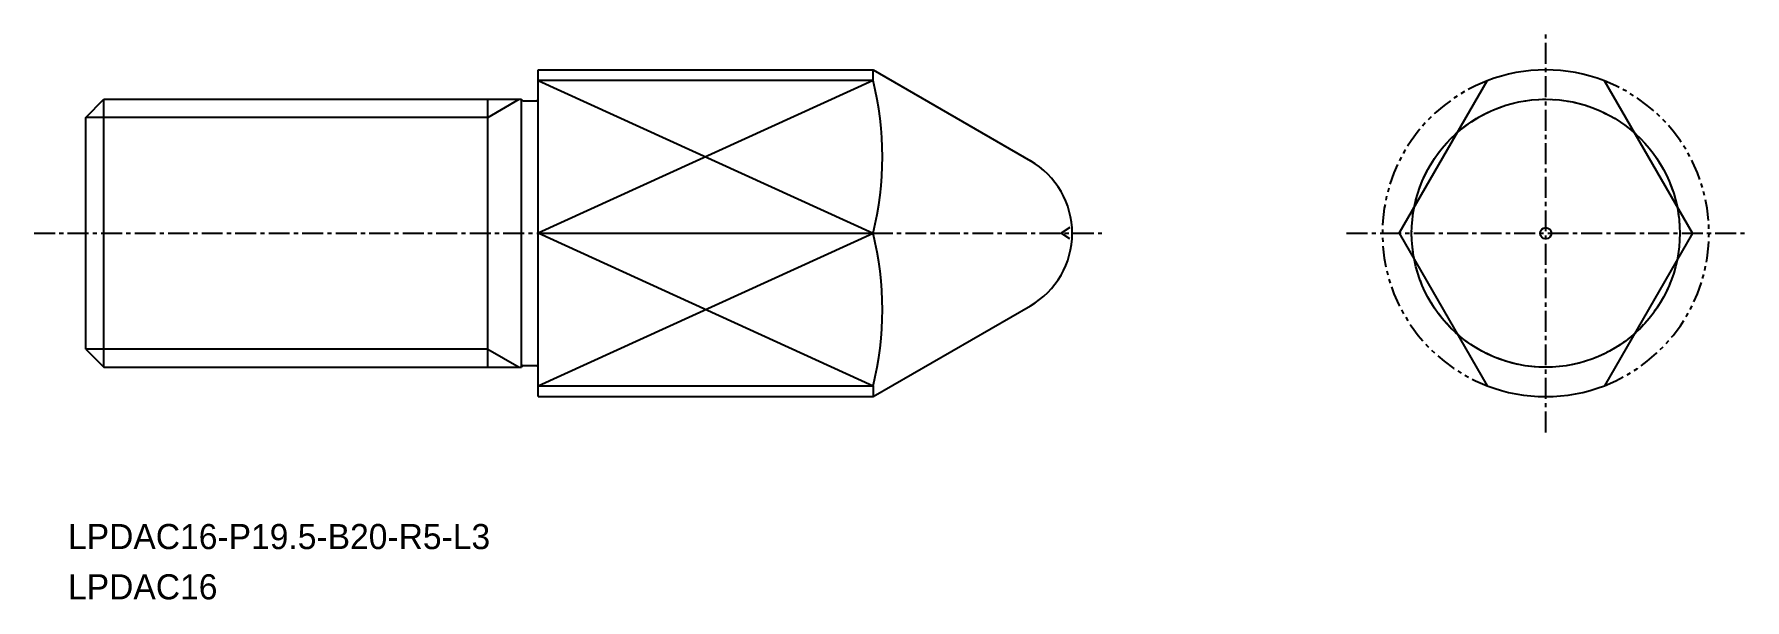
# Model space of a CAD drawing. Extents: x -1761 to -1659, y -806 to -772.
import ezdxf

# ---------------------------------------------------------------- set-up
doc = ezdxf.new("R2010")
doc.units = 0
for name, pattern in [('CENTER', [2, 1.25, -0.25, 0.25, -0.25]), ('DASHED', [0.75, 0.5, -0.25]), ('PHANTOM', [2.5, 1.25, -0.25, 0.25, -0.25, 0.25, -0.25])]:
    doc.linetypes.add(name, pattern=pattern)
doc.layers.get('0').update_dxf_attribs({"linetype": 'CONTINUOUS'})
doc.layers.add('CENTER', color=1, linetype='CENTER')

msp = doc.modelspace()

# ---------------------------------------------------------------- linework, layer by layer
for p, q in [((-1731.12, -774.43), (-1711.12, -774.43)), ((-1731.12, -793.93), (-1731.12, -774.43)), ((-1711.12, -775.06), (-1711.12, -774.43)), ((-1711.12, -774.43), (-1701.74, -779.85)), ((-1711.12, -775.06), (-1731.12, -775.06)), ((-1734.12, -792.18), (-1734.12, -776.18)), ((-1734.12, -776.18), (-1732.12, -776.18)), ((-1732.12, -792.18), (-1732.12, -776.18)), ((-1732.12, -792.18), (-1732.12, -776.18)), ((-1732.02, -776.28), (-1731.22, -776.28)), ((-1731.12, -776.18), (-1731.12, -776.18)), ((-1711.12, -793.93), (-1701.74, -788.51)), ((-1734.12, -792.18), (-1732.12, -792.18)), ((-1732.02, -792.08), (-1731.22, -792.08)), ((-1731.12, -792.18), (-1731.12, -792.18)), ((-1711.12, -793.3), (-1731.12, -793.3)), ((-1711.12, -793.3), (-1711.12, -793.93)), ((-1731.12, -793.93), (-1711.12, -793.93))]:
    msp.add_line(p, q)
at = {"color": 3, "linetype": 'CONTINUOUS'}
for p, q in [((-1711.12, -775.06), (-1731.12, -784.18)), ((-1731.12, -775.07), (-1711.12, -784.18)), ((-1734.12, -777.26), (-1732.25, -776.18)), ((-1734.12, -777.26), (-1758.12, -777.26)), ((-1711.12, -793.3), (-1731.12, -784.18)), ((-1731.12, -793.28), (-1711.12, -784.18)), ((-1734.12, -791.1), (-1758.12, -791.1)), ((-1734.12, -791.1), (-1732.25, -792.18))]:
    msp.add_line(p, q, dxfattribs=at)
at = {"color": 7, "linetype": 'CONTINUOUS'}
for p, q in [((-1679.73, -784.18), (-1674.48, -775.08)), ((-1662.22, -784.18), (-1667.48, -775.08)), ((-1758.12, -777.26), (-1757.04, -776.18)), ((-1757.04, -792.18), (-1757.04, -776.18)), ((-1757.04, -776.18), (-1734.12, -776.18)), ((-1758.12, -791.1), (-1758.12, -777.26)), ((-1757.04, -791.23), (-1757.04, -777.13)), ((-1731.12, -784.18), (-1711.12, -784.18)), ((-1679.73, -784.18), (-1674.48, -793.28)), ((-1662.22, -784.18), (-1667.48, -793.28)), ((-1758.12, -791.1), (-1757.04, -792.18)), ((-1757.04, -792.18), (-1734.12, -792.18))]:
    msp.add_line(p, q, dxfattribs=at)
at = {"color": 3}
for p in [(-1699.38, -783.84), (-1699.38, -784.52)]:
    msp.add_line(p, (-1699.9, -784.18), dxfattribs=at)
for radius in [8, 0.338]:
    msp.add_circle((-1670.98, -784.18), radius)
at = {"color": 3, "linetype": 'DASHED'}
msp.add_circle((-1670.98, -784.18), 8, dxfattribs=at)
for centre, radius, start, end in [((-1670.98, -784.18), 9.75, 68.9628, 111.0372), ((-1732.02, -776.18), 0.1, 180, 270), ((-1731.22, -776.18), 0.1, 270, 0), ((-1704.24, -784.18), 5, 300, 59.9999), ((-1732.02, -792.18), 0.1, 90, 180), ((-1731.22, -792.18), 0.1, 0, 90), ((-1670.98, -784.18), 9.75, 248.9628, 291.0372)]:
    msp.add_arc(centre, radius, start, end)
at = {"color": 7, "linetype": 'CONTINUOUS'}
for centre, start, end in [((-1729.54, -779.62), 346.0938, 13.906), ((-1729.54, -788.74), 346.094, 13.9062)]:
    msp.add_arc(centre, 18.97, start, end, dxfattribs=at)
at = {"color": 3, "linetype": 'PHANTOM'}
for start, end in [(111.0372, 248.9628), (291.0372, 68.9628)]:
    msp.add_arc((-1670.98, -784.18), 9.75, start, end, dxfattribs=at)
at = {"layer": 'CENTER', "color": 1, "linetype": 'CENTER'}
for p, q in [((-1670.98, -796.06), (-1670.98, -772.3)), ((-1761.2, -784.18), (-1697.47, -784.18)), ((-1682.86, -784.18), (-1659.1, -784.18))]:
    msp.add_line(p, q, dxfattribs=at)

# ---------------------------------------------------------------- texts
for s, p in [('LPDAC16-P19.5-B20-R5-L3', (-1759.18, -803.03)), ('LPDAC16', (-1759.18, -806.03))]:
    msp.add_text(s, height=1.5).set_placement(p)

doc.saveas('drawing.dxf')
